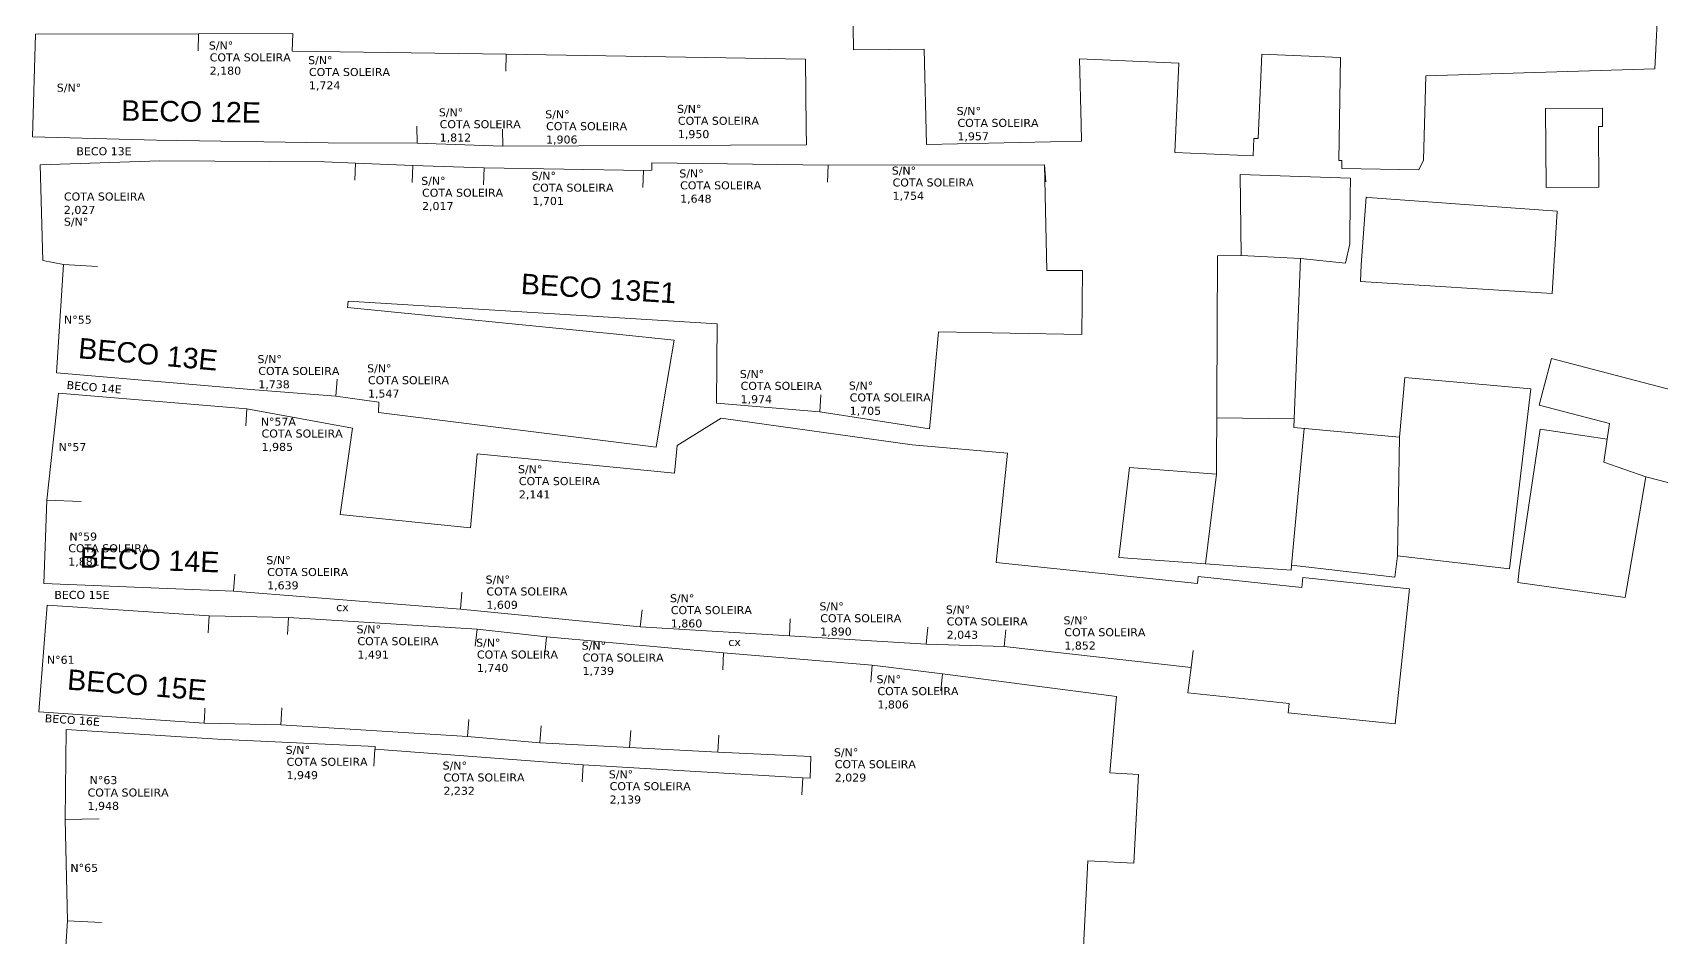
# Model space of a CAD drawing. Extents: x 359101 to 359770, y 7352318 to 7353133.
# Drawn here: x 359280.2 to 359375.9, y 7352528.2 to 7352581.4 of the extents above; entities that cross this region are included whole.
import ezdxf
from ezdxf.enums import TextEntityAlignment as Align

# ---------------------------------------------------------------- set-up
doc = ezdxf.new("R2010")
doc.units = 0
doc.header["$LTSCALE"] = 2.5
doc.set_wipeout_variables(frame=1)
doc.layers.add('AVT-LT-CAD-ETIQUETA NOME DE RUA', color=4, linetype='Continuous', lineweight=0)
doc.layers.add('AVT-LT-CAD-ETIQUETA NUMERO DE CASA', color=252, linetype='Continuous', lineweight=0, true_color=0x858585)
doc.layers.add('AVT-LT-URB-DIVISA TERRENO OU AL PREDIAL', color=251, linetype='Continuous', lineweight=13, true_color=0x5c5c5c)
doc.styles.add('CARIMBO', font='arial.ttf', dxfattribs={"height": 2})
doc.styles.get("Standard").update_dxf_attribs({"font": 'arial.ttf'})

msp = doc.modelspace()

# ---------------------------------------------------------------- linework, layer by layer
at = {"layer": 'AVT-LT-URB-DIVISA TERRENO OU AL PREDIAL', "ltscale": 3, "flags": 128}
for points, elevation in [([(359328.326, 7352587.083), (359328.44, 7352580.356), (359332.582, 7352580.397), (359332.713, 7352574.794)], 1.902), ([(359280.397, 7352581.277), (359289.967, 7352581.311), (359295.506, 7352581.317), (359295.47, 7352580.293), (359308.029, 7352580.102), (359325.608, 7352579.818)], 1.821), ([(359289.967, 7352581.311), (359289.938, 7352580.311)], 1.821), ([(359308.029, 7352580.102), (359308.014, 7352579.102)], 1.769), ([(359325.66, 7352575.786), (359325.608, 7352579.818)], 1.335), ([(359302.806, 7352574.882), (359302.793, 7352575.882)], 1.651), ([(359307.828, 7352574.693), (359307.815, 7352575.693)], 1.73), ([(359325.673, 7352574.786), (359325.66, 7352575.786)], 1.335), ([(359341.822, 7352574.994), (359341.797, 7352575.994)], 1.808), ([(359325.673, 7352574.786), (359307.828, 7352574.693), (359302.806, 7352574.882), (359297.587, 7352574.899), (359287.487, 7352575.051), (359280.218, 7352575.247)], 1.808), ([(359341.822, 7352574.994), (359332.713, 7352574.794)], 1.808), ([(359280.67, 7352573.597), (359287.7, 7352573.83), (359297.362, 7352573.778), (359299.186, 7352573.698), (359302.546, 7352573.565), (359306.741, 7352573.421), (359316.101, 7352573.278), (359316.586, 7352573.296), (359316.584, 7352573.729), (359326.935, 7352573.578), (359339.658, 7352573.611)], 1.824), ([(359299.186, 7352573.698), (359299.146, 7352572.699)], 1.768), ([(359302.546, 7352573.565), (359302.506, 7352572.566)], 1.688), ([(359326.935, 7352573.578), (359326.895, 7352572.579)], 1.547), ([(359332.992, 7352559.088), (359333.419, 7352563.78), (359341.833, 7352563.624), (359341.872, 7352567.39), (359339.785, 7352567.39), (359339.658, 7352573.611)], 1.737), ([(359339.658, 7352573.611), (359339.721, 7352572.613)], 1.629), ([(359306.741, 7352573.421), (359306.701, 7352572.422)], 1.736), ([(359316.101, 7352573.278), (359316.061, 7352572.279)], 1.791), ([(359314.508, 7352563.647), (359298.711, 7352565.221), (359298.749, 7352565.6), (359320.419, 7352564.264)], 1.735), ([(359320.419, 7352564.264), (359320.394, 7352559.591)], 1.735), ([(359317.893, 7352563.309), (359314.508, 7352563.647)], 1.735), ([(359317.314, 7352559.852), (359317.893, 7352563.309)], 1.735), ([(359317.314, 7352559.852), (359316.84, 7352557.021), (359300.538, 7352559.042), (359300.555, 7352559.656), (359298.037, 7352560.009), (359293.263, 7352560.386), (359281.625, 7352561.38)], 1.737), ([(359281.731, 7352560.176), (359292.81, 7352559.263), (359299.001, 7352558.125)], 1.778), ([(359298.037, 7352560.009), (359298.099, 7352561.007)], 1.597), ([(359292.81, 7352559.263), (359292.736, 7352558.266)], 1.58), ([(359332.901, 7352558.092), (359326.451, 7352559.079), (359320.394, 7352559.591)], 1.737), ([(359326.451, 7352559.079), (359326.519, 7352560.077)], 1.665), ([(359306.332, 7352556.616), (359317.91, 7352555.483), (359318.078, 7352557.108), (359320.656, 7352558.711), (359331.882, 7352557.146), (359337.473, 7352556.651)], 1.778), ([(359332.901, 7352558.092), (359332.992, 7352559.088)], 1.737), ([(359299.001, 7352558.125), (359298.279, 7352553.057), (359305.935, 7352552.277)], 1.497), ([(359306.332, 7352556.616), (359305.935, 7352552.277)], 1.778), ([(359354.014, 7352541.948), (359353.958, 7352541.406), (359360.248, 7352540.75), (359361.077, 7352548.694), (359354.825, 7352549.346), (359354.765, 7352548.767), (359348.67, 7352549.402), (359348.627, 7352548.993), (359336.813, 7352550.225), (359337.473, 7352556.651)], 1.492), ([(359280.877, 7352548.999), (359292.024, 7352548.554), (359305.349, 7352547.499), (359315.909, 7352546.453), (359324.666, 7352545.924), (359332.703, 7352545.434), (359337.271, 7352545.292), (359348.262, 7352544.063), (359348.077, 7352542.567), (359354.014, 7352541.948)], 1.893), ([(359292.024, 7352548.554), (359292.093, 7352549.552)], 1.609), ([(359345.171, 7352537.782), (359343.496, 7352537.872), (359343.887, 7352542.349), (359333.653, 7352543.696), (359329.532, 7352544.192), (359320.802, 7352544.93), (359310.405, 7352545.863), (359306.323, 7352546.313), (359295.257, 7352546.996), (359290.584, 7352547.107), (359281.074, 7352547.735)], 1.482), ([(359305.349, 7352547.499), (359305.425, 7352548.496)], 1.452), ([(359290.584, 7352547.107), (359290.54, 7352546.108)], 1.482), ([(359295.257, 7352546.996), (359295.184, 7352545.999)], 1.48), ([(359315.909, 7352546.453), (359316.026, 7352547.446)], 1.365), ([(359324.666, 7352545.924), (359324.719, 7352546.923)], 1.436), ([(359306.323, 7352546.313), (359306.213, 7352545.319)], 1.457), ([(359310.405, 7352545.863), (359310.295, 7352544.869)], 1.482), ([(359332.703, 7352545.434), (359332.788, 7352546.43)], 1.638), ([(359337.271, 7352545.292), (359337.381, 7352546.286)], 1.765), ([(359320.802, 7352544.93), (359320.757, 7352543.931)], 1.406), ([(359348.262, 7352544.063), (359348.385, 7352545.055)], 1.84), ([(359329.532, 7352544.192), (359329.44, 7352543.196)], 1.431), ([(359333.653, 7352543.696), (359333.561, 7352542.7)], 1.482), ([(359325.886, 7352537.567), (359325.921, 7352538.833), (359320.464, 7352539.092), (359315.281, 7352539.37), (359310.002, 7352539.64), (359305.755, 7352540.004), (359294.793, 7352540.687), (359290.304, 7352540.791), (359280.579, 7352541.458)], 1.838), ([(359290.304, 7352540.791), (359290.353, 7352541.898)], 1.838), ([(359294.793, 7352540.687), (359294.866, 7352541.684)], 1.838), ([(359282.194, 7352540.422), (359291.106, 7352539.853), (359300.34, 7352539.412), (359300.329, 7352539.256), (359312.546, 7352538.346), (359325.457, 7352537.582), (359325.886, 7352537.567)], 1.838), ([(359305.755, 7352540.004), (359305.84, 7352541)], 1.838), ([(359310.002, 7352539.64), (359310.088, 7352540.636)], 1.838), ([(359315.281, 7352539.37), (359315.35, 7352540.368)], 1.838), ([(359320.464, 7352539.092), (359320.53, 7352540.09)], 1.838), ([(359300.328, 7352539.256), (359300.257, 7352538.258)], 1.838), ([(359312.546, 7352538.346), (359312.499, 7352537.347)], 1.838), ([(359325.457, 7352537.582), (359325.402, 7352536.584)], 1.838), ([(359360.391, 7352500.359), (359360.369, 7352503.059), (359362.317, 7352503.075), (359362.298, 7352505.352), (359353.8, 7352505.281), (359352.883, 7352505.274), (359352.825, 7352512.202), (359355.14, 7352512.221), (359355.106, 7352516.34), (359354.438, 7352516.334), (359354.407, 7352520.082), (359354.809, 7352520.086), (359354.784, 7352522.998), (359349.17, 7352522.951), (359349.222, 7352516.652), (359347.856, 7352516.131), (359347.813, 7352521.929), (359343.803, 7352521.896), (359343.875, 7352525.696), (359341.844, 7352525.696), (359342.194, 7352532.692), (359344.891, 7352532.557), (359345.171, 7352537.782)], 1.438)]:
    msp.add_lwpolyline(points, dxfattribs=dict(at, elevation=elevation))
at = {"layer": 'AVT-LT-URB-DIVISA TERRENO OU AL PREDIAL', "flags": 128}
for points, elevation in [([(359375.805, 7352585.527), (359375.496, 7352579.252)], 1.67), ([(359280.218, 7352575.247), (359280.397, 7352581.277)], 1.821), ([(359341.797, 7352575.994), (359341.703, 7352579.824), (359347.533, 7352579.577), (359347.311, 7352574.33), (359351.906, 7352574.136), (359351.949, 7352575.157), (359352.196, 7352575.147), (359352.406, 7352580.113), (359357.043, 7352579.917), (359356.945, 7352573.858), (359357.114, 7352573.855), (359357.106, 7352573.38), (359361.638, 7352573.307), (359361.904, 7352573.869), (359362.039, 7352578.824), (359375.496, 7352579.252), (359375.552, 7352580.375)], 1.808), ([(359281.625, 7352561.38), (359282.031, 7352567.747), (359280.818, 7352567.972), (359280.67, 7352573.597)], 1.824), ([(359282.031, 7352567.747), (359284.027, 7352567.62)], 1.824), ([(359280.877, 7352548.999), (359281.063, 7352553.892), (359281.731, 7352560.176)], 1.893), ([(359281.063, 7352553.892), (359283.062, 7352553.816)], 1.888), ([(359280.579, 7352541.458), (359281.074, 7352547.735)], 1.893), ([(359281.736, 7352519.855), (359282.018, 7352525.272), (359282.268, 7352529.174), (359282.127, 7352535.125), (359282.194, 7352540.422)], 1.838), ([(359282.127, 7352535.125), (359284.126, 7352535.172)], 1.838), ([(359282.268, 7352529.174), (359284.265, 7352529.07)], 1.838)]:
    msp.add_lwpolyline(points, dxfattribs=dict(at, elevation=elevation))
at = {"layer": 'AVT-LT-URB-DIVISA TERRENO OU AL PREDIAL', "ltscale": 3, "flags": 128}
for points in [[(359369.081, 7352576.913), (359369.109, 7352572.28), (359372.215, 7352572.299), (359372.193, 7352575.855), (359372.43, 7352575.856), (359372.423, 7352576.928), (359369.081, 7352576.913)], [(359357.61, 7352571.763), (359357.622, 7352572.818), (359351.141, 7352573.036), (359351.205, 7352568.279), (359349.817, 7352568.26), (359349.76, 7352555.426)], [(359357.61, 7352571.763), (359357.578, 7352568.962), (359357.32, 7352567.832)], [(359358.255, 7352567.734), (359358.207, 7352566.753), (359369.46, 7352566.049), (359369.763, 7352570.883), (359358.635, 7352571.689), (359358.542, 7352571.696)], [(359358.255, 7352567.734), (359358.542, 7352571.696)], [(359351.205, 7352568.279), (359354.683, 7352568.108)], [(359368.21, 7352560.438), (359360.81, 7352561.107), (359360.493, 7352557.6), (359354.289, 7352558.161), (359354.683, 7352568.108), (359357.32, 7352567.832)], [(359380.571, 7352559.304), (359369.419, 7352562.214), (359368.938, 7352560.373)], [(359368.21, 7352560.438), (359366.955, 7352549.854)], [(359368.938, 7352560.373), (359368.704, 7352559.474), (359372.841, 7352558.394), (359372.705, 7352557.482)], [(359349.775, 7352558.736), (359354.309, 7352558.679)], [(359354.165, 7352550.079), (359354.891, 7352558.106)], [(359360.493, 7352557.6), (359360.377, 7352550.633)], [(359367.53, 7352549.786), (359368.764, 7352558.069), (359372.705, 7352557.482), (359372.505, 7352556.139), (359374.97, 7352555.269)], [(359349.76, 7352555.426), (359344.643, 7352555.817), (359344.006, 7352550.519), (359349.103, 7352550.149), (359354.144, 7352549.784), (359354.165, 7352550.079), (359360.227, 7352549.362), (359360.377, 7352550.633), (359366.955, 7352549.854)], [(359349.76, 7352555.426), (359349.103, 7352550.149)], [(359367.53, 7352549.786), (359367.442, 7352549.049), (359373.749, 7352548.174), (359374.97, 7352555.269), (359381.104, 7352553.686)]]:
    msp.add_lwpolyline(points, dxfattribs=at)

# ---------------------------------------------------------------- texts
at = {"layer": 'AVT-LT-CAD-ETIQUETA NUMERO DE CASA', "char_height": 0.47, "attachment_point": 1}
for s, width, heights, insert in [('{\\fVerdana|b0|i0|c0|p34;S/N°}', 0.47, [0.574], (359290.571, 7352580.853, 1397.285)), ('{\\fVerdana|b0|i0|c0|p34;COTA SOLEIRA\\P2,180}', 5.00835, [1.443], (359290.62, 7352580.154)), ('{\\fVerdana|b0|i0|c0|p34;S/N°}', 0.47, [0.574], (359296.401, 7352579.991, 406.138)), ('{\\fVerdana|b0|i0|c0|p34;COTA SOLEIRA\\P1,724}', 5.00835, [1.443], (359296.45, 7352579.293, -991.148)), ('{\\fVerdana|b0|i0|c0|p34;S/N°}', 0.47, [0.574], (359281.639, 7352578.372, 411.789)), ('{\\fVerdana|b0|i0|c0|p34;S/N°}', 0.47, [0.574], (359304.078, 7352576.925, 404.418)), ('{\\fVerdana|b0|i0|c0|p34;S/N°}', 0.47, [0.574], (359310.328, 7352576.808, 406.32)), ('{\\fVerdana|b0|i0|c0|p34;S/N°}', 0.47, [0.574], (359318.069, 7352577.127, 406.364)), ('{\\fVerdana|b0|i0|c0|p34;COTA SOLEIRA\\P1,950}', 5.00835, [1.443], (359318.118, 7352576.428, -990.922)), ('{\\fVerdana|b0|i0|c0|p34;S/N°}', 0.47, [0.574], (359334.489, 7352577.002, 406.371)), ('{\\fVerdana|b0|i0|c0|p34;COTA SOLEIRA\\P1,812}', 5.00835, [1.443], (359304.128, 7352576.227, -992.868)), ('{\\fVerdana|b0|i0|c0|p34;COTA SOLEIRA\\P1,906}', 5.00835, [1.443], (359310.377, 7352576.109, -990.966)), ('{\\fVerdana|b0|i0|c0|p34;COTA SOLEIRA\\P1,957}', 5.00835, [1.443], (359334.539, 7352576.303, -990.915)), ('{\\fVerdana|b0|i0|c0|p34;BECO 13E}', 4.24474, [0.337], (359282.793, 7352574.636, 411.789)), ('{\\fVerdana|b0|i0|c0|p34;S/N°}', 0.47, [0.574], (359303.044, 7352572.899, 406.431)), ('{\\fVerdana|b0|i0|c0|p34;S/N°}', 0.47, [0.574], (359309.527, 7352573.195, 406.115)), ('{\\fVerdana|b0|i0|c0|p34;S/N°}', 0.47, [0.574], (359318.201, 7352573.331, 406.062)), ('{\\fVerdana|b0|i0|c0|p34;COTA SOLEIRA\\P1,648}', 5.00835, [1.443], (359318.251, 7352572.633, -991.224)), ('{\\fVerdana|b0|i0|c0|p34;S/N°}', 0.47, [0.574], (359330.678, 7352573.501, 406.168)), ('{\\fVerdana|b0|i0|c0|p34;COTA SOLEIRA\\P1,754}', 5.00835, [1.443], (359330.728, 7352572.802, -991.118)), ('{\\fVerdana|b0|i0|c0|p34;COTA SOLEIRA\\P2,027}', 5.00835, [1.443], (359282.058, 7352571.977, -984.99)), ('{\\fVerdana|b0|i0|c0|p34;COTA SOLEIRA\\P2,017}', 5.00835, [1.443], (359303.093, 7352572.2, -990.855)), ('{\\fVerdana|b0|i0|c0|p34;COTA SOLEIRA\\P1,701}', 5.00835, [1.443], (359309.577, 7352572.497, -991.171)), ('{\\fVerdana|b0|i0|c0|p34;S/N°}', 0.47, [0.574], (359282.059, 7352570.498, 411.789)), ('{\\fVerdana|b0|i0|c0|p34;S/N°}', 0.47, [0.574], (359293.427, 7352562.423, 406.152)), ('{\\fVerdana|b0|i0|c0|p34;COTA SOLEIRA\\P1,738}', 5.00835, [1.443], (359293.477, 7352561.724, -991.134)), ('{\\fVerdana|b0|i0|c0|p34;S/N°}', 0.47, [0.574], (359299.866, 7352561.88, 405.961)), ('{\\fVerdana|b0|i0|c0|p34;COTA SOLEIRA\\P1,547}', 5.00835, [1.443], (359299.916, 7352561.181, -991.325)), ('{\\fVerdana|b0|i0|c0|p34;S/N°}', 0.47, [0.574], (359321.753, 7352561.548, 406.388)), ('{\\fVerdana|b0|i0|c0|p34;COTA SOLEIRA\\P1,974}', 5.00835, [1.443], (359321.802, 7352560.85, -990.898)), ('{\\fVerdana|b0|i0|c0|p34;S/N°}', 0.47, [0.574], (359328.158, 7352560.865, 406.119)), ('{\\fVerdana|b0|i0|c0|p34;COTA SOLEIRA\\P1,705}', 5.00835, [1.443], (359328.208, 7352560.167, -991.167)), ('{\\fVerdana|b0|i0|c0|p34;N°57A}', 0.47, [0.574], (359293.62, 7352558.747, 406.399)), ('{\\fVerdana|b0|i0|c0|p34;COTA SOLEIRA\\P1,985}', 5.00835, [1.443], (359293.669, 7352558.048, -990.887)), ('{\\fVerdana|b0|i0|c0|p34;N°57}', 0.47, [0.574], (359281.748, 7352557.254, 411.789)), ('{\\fVerdana|b0|i0|c0|p34;S/N°}', 0.47, [0.574], (359308.729, 7352555.95, 406.555)), ('{\\fVerdana|b0|i0|c0|p34;COTA SOLEIRA\\P2,141}', 5.00835, [1.443], (359308.778, 7352555.251, -990.731)), ('{\\fVerdana|b0|i0|c0|p34;S/N°}', 0.47, [0.574], (359293.946, 7352550.607, 406.053)), ('{\\fVerdana|b0|i0|c0|p34;COTA SOLEIRA\\P1,639}', 5.00835, [1.443], (359293.996, 7352549.909, -991.233)), ('{\\fVerdana|b0|i0|c0|p34;S/N°}', 0.47, [0.574], (359306.823, 7352549.466, 406.023)), ('{\\fVerdana|b0|i0|c0|p34;COTA SOLEIRA\\P1,609}', 5.00835, [1.443], (359306.872, 7352548.767, -991.263)), ('{\\fVerdana|b0|i0|c0|p34;BECO 15E }', 3.38009, [0.5], (359281.498, 7352548.564, 411.789)), ('{\\fVerdana|b0|i0|c0|p34;cx}', 0.47, [0.574], (359298.048, 7352547.843, 406.265)), ('{\\fVerdana|b0|i0|c0|p34;S/N°}', 0.47, [0.574], (359317.654, 7352548.368, 406.274)), ('{\\fVerdana|b0|i0|c0|p34;S/N°}', 0.47, [0.574], (359326.431, 7352547.892, 406.304)), ('{\\fVerdana|b0|i0|c0|p34;COTA SOLEIRA\\P1,860}', 5.00835, [1.443], (359317.704, 7352547.67, -991.012)), ('{\\fVerdana|b0|i0|c0|p34;COTA SOLEIRA\\P1,890}', 5.00835, [1.443], (359326.48, 7352547.194, -990.982)), ('{\\fVerdana|b0|i0|c0|p34;S/N°}', 0.47, [0.574], (359333.855, 7352547.706, 406.457)), ('{\\fVerdana|b0|i0|c0|p34;COTA SOLEIRA\\P2,043}', 5.00835, [1.443], (359333.904, 7352547.007, -990.829)), ('{\\fVerdana|b0|i0|c0|p34;S/N°}', 0.47, [0.574], (359340.767, 7352547.069, 406.266)), ('{\\fVerdana|b0|i0|c0|p34;S/N°}', 0.47, [0.574], (359299.248, 7352546.542, 405.905)), ('{\\fVerdana|b0|i0|c0|p34;COTA SOLEIRA\\P1,491}', 5.00835, [1.443], (359299.297, 7352545.843, -991.381)), ('{\\fVerdana|b0|i0|c0|p34;COTA SOLEIRA\\P1,852}', 5.00835, [1.443], (359340.817, 7352546.371, -991.02)), ('{\\fVerdana|b0|i0|c0|p34;S/N°}', 0.47, [0.574], (359306.266, 7352545.759, 406.154)), ('{\\fVerdana|b0|i0|c0|p34;COTA SOLEIRA\\P1,740}', 5.00835, [1.443], (359306.316, 7352545.061, -991.132)), ('{\\fVerdana|b0|i0|c0|p34;S/N°}', 0.47, [0.574], (359312.47, 7352545.58, 406.153)), ('{\\fVerdana|b0|i0|c0|p34;COTA SOLEIRA\\P1,739}', 5.00835, [1.443], (359312.519, 7352544.882, -991.133)), ('{\\fVerdana|b0|i0|c0|p34;cx}', 0.47, [0.574], (359321.079, 7352545.796, 406.265)), ('{\\fVerdana|b0|i0|c0|p34;S/N°}', 0.47, [0.574], (359329.788, 7352543.607, 406.22)), ('{\\fVerdana|b0|i0|c0|p34;COTA SOLEIRA\\P1,806}', 5.00835, [1.443], (359329.838, 7352542.908, -991.066)), ('{\\fVerdana|b0|i0|c0|p34;S/N°}', 0.47, [0.574], (359295.083, 7352539.456, 404.525)), ('{\\fVerdana|b0|i0|c0|p34;S/N°}', 0.47, [0.574], (359327.283, 7352539.315, 406.443)), ('{\\fVerdana|b0|i0|c0|p34;COTA SOLEIRA\\P1,949}', 5.00835, [1.443], (359295.133, 7352538.758, -992.761)), ('{\\fVerdana|b0|i0|c0|p34;S/N°}', 0.47, [0.574], (359304.301, 7352538.534, 406.646)), ('{\\fVerdana|b0|i0|c0|p34;COTA SOLEIRA\\P2,029}', 5.00835, [1.443], (359327.332, 7352538.616, -990.843)), ('{\\fVerdana|b0|i0|c0|p34;N°63}', 0.47, [0.574], (359283.571, 7352537.679, 411.789)), ('{\\fVerdana|b0|i0|c0|p34;COTA SOLEIRA\\P2,232}', 5.00835, [1.443], (359304.351, 7352537.836, -990.64)), ('{\\fVerdana|b0|i0|c0|p34;S/N°}', 0.47, [0.574], (359314.06, 7352538.021, 406.553)), ('{\\fVerdana|b0|i0|c0|p34;COTA SOLEIRA\\P2,139}', 5.00835, [1.443], (359314.11, 7352537.323, -990.733)), ('{\\fVerdana|b0|i0|c0|p34;COTA SOLEIRA\\P1,948}', 5.00835, [1.443], (359283.449, 7352536.95, -983.152)), ('{\\fVerdana|b0|i0|c0|p34;N°65}', 0.47, [0.574], (359282.44, 7352532.523, 411.789))]:
    msp.add_mtext_dynamic_manual_height_columns(s, width=width, gutter_width=1, heights=heights, dxfattribs=dict(at, insert=insert))

# ---------------------------------------------------------------- next in the draw order: wipeouts: each hides what was drawn before it
at = {"linetype": 'Continuous', "ltscale": 4}
for points in [[(359285.113, 7352575.769), (359293.938, 7352575.628), (359293.972, 7352577.71), (359285.146, 7352577.85)], [(359308.546, 7352565.598), (359318.069, 7352565.017), (359318.196, 7352567.096), (359308.673, 7352567.677)], [(359282.528, 7352561.835), (359291.319, 7352561.035), (359291.507, 7352563.109), (359282.717, 7352563.909)], [(359282.66, 7352549.511), (359291.481, 7352549.195), (359291.556, 7352551.276), (359282.735, 7352551.591)], [(359281.889, 7352542.354), (359290.688, 7352541.657), (359290.852, 7352543.732), (359282.053, 7352544.429)]]:
    msp.add_wipeout(points, dxfattribs=at).dxf.layer = 'AVT-LT-CAD-ETIQUETA NOME DE RUA'

# ---------------------------------------------------------------- next in the draw order: wipeouts: each hides what was drawn before it
for points in [[(359285.113, 7352575.769), (359293.938, 7352575.628), (359293.972, 7352577.71), (359285.146, 7352577.85)], [(359308.546, 7352565.598), (359318.069, 7352565.017), (359318.196, 7352567.096), (359308.673, 7352567.677)], [(359282.528, 7352561.835), (359291.319, 7352561.035), (359291.507, 7352563.109), (359282.717, 7352563.909)], [(359282.66, 7352549.511), (359291.481, 7352549.195), (359291.556, 7352551.276), (359282.735, 7352551.591)], [(359281.889, 7352542.354), (359290.688, 7352541.657), (359290.852, 7352543.732), (359282.053, 7352544.429)]]:
    msp.add_wipeout(points, dxfattribs=at).dxf.layer = 'AVT-LT-CAD-ETIQUETA NOME DE RUA'

# ---------------------------------------------------------------- next in the draw order: texts
at = {"layer": 'AVT-LT-CAD-ETIQUETA NOME DE RUA', "linetype": 'Continuous', "ltscale": 4, "style": 'CARIMBO'}
for s, rotation, p in [('BECO 12E', 359.08865, (359289.526, 7352576.739)), ('BECO 13E1', 356.50686, (359313.463, 7352566.341)), ('BECO 13E', 354.80175, (359287.002, 7352562.474)), ('BECO 14E', 357.95126, (359287.092, 7352550.394)), ('BECO 15E', 355.469, (359286.354, 7352543.044))]:
    msp.add_text(s, height=1.2, rotation=rotation, dxfattribs=at).set_placement(p, align=Align.MIDDLE_CENTER)
at = {"layer": 'AVT-LT-CAD-ETIQUETA NUMERO DE CASA', "char_height": 0.47, "attachment_point": 1}
for s, width, heights, insert in [('{\\fVerdana|b0|i0|c0|p34;N°55}', 0.47, [0.574], (359282.065, 7352564.738, 411.789)), ('{\\fVerdana|b0|i0|c0|p34;N°59}', 0.47, [0.574], (359282.38, 7352551.996, 411.789)), ('{\\fVerdana|b0|i0|c0|p34;COTA SOLEIRA\\P1,881}', 5.00835, [1.443], (359282.315, 7352551.305, -984.99)), ('{\\fVerdana|b0|i0|c0|p34;N°61}', 0.47, [0.574], (359281.061, 7352544.751, 411.789))]:
    msp.add_mtext_dynamic_manual_height_columns(s, width=width, gutter_width=1, heights=heights, dxfattribs=dict(at, insert=insert))
for s, width, heights, insert, rotation in [('{\\fVerdana|b0|i0|c0|p34;BECO 14E}', 3.68138, [0.475], (359282.243, 7352560.906, 411.789), 355.11822), ('{\\fVerdana|b0|i0|c0|p34;BECO 16E}', 3.49756, [0.533], (359280.953, 7352541.318, 411.789), 356.07645)]:
    msp.add_mtext_dynamic_manual_height_columns(s, width=width, gutter_width=1, heights=heights, dxfattribs=dict(at, insert=insert, rotation=rotation))

doc.saveas('drawing.dxf')
